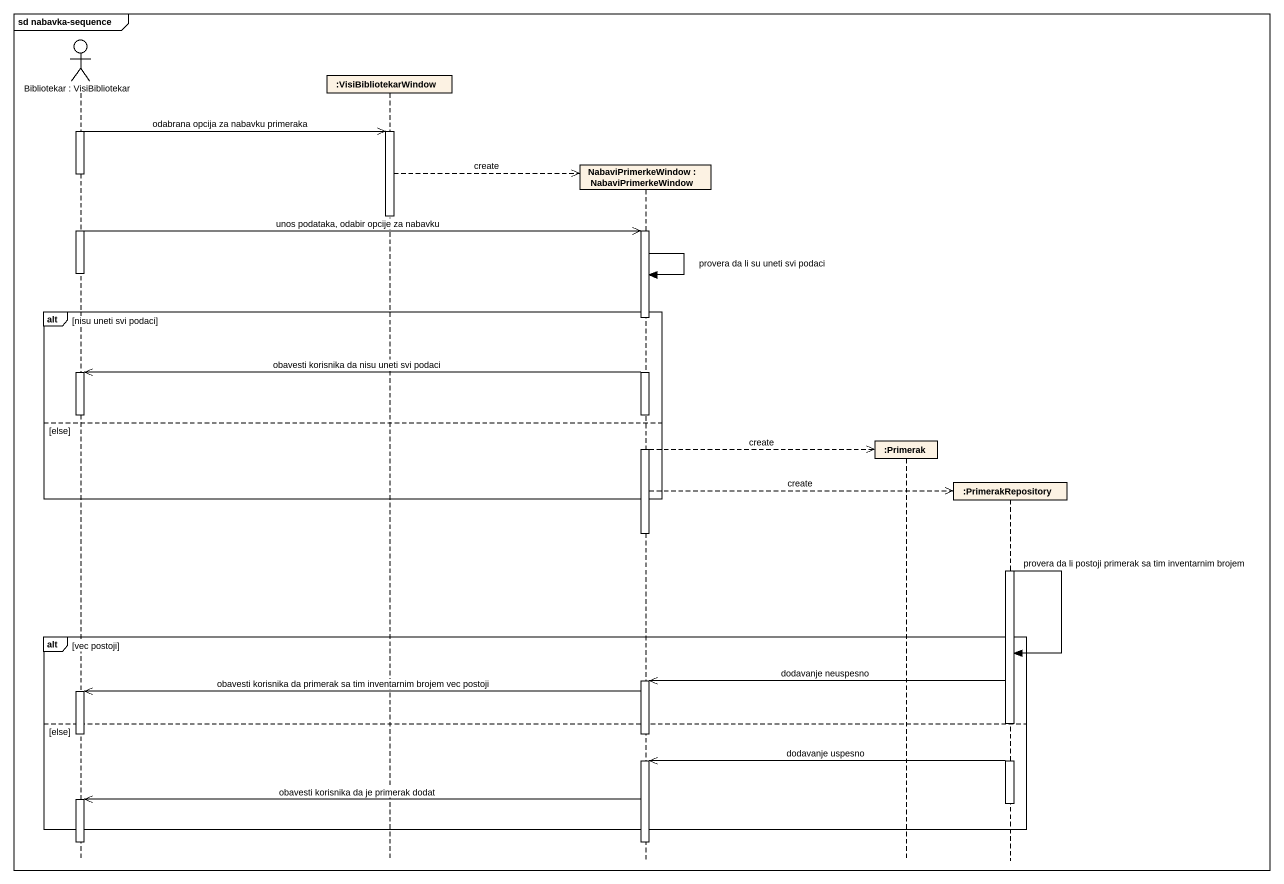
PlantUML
@startuml
mainframe sd nabavka-sequence
hide footbox
actor "Bibliotekar : VisiBibliotekar" as Bibliotekar
participant ":VisiBibliotekarWindow" as VisiBibliotekarWindow
participant "NabaviPrimerkeWindow : NabaviPrimerkeWindow" as NabaviPrimerkeWindow
participant ":Primerak" as Primerak
participant ":PrimerakRepository" as PrimerakRepository

activate Bibliotekar
Bibliotekar ->> VisiBibliotekarWindow : odabrana opcija za nabavku primeraka
activate VisiBibliotekarWindow
VisiBibliotekarWindow -->> NabaviPrimerkeWindow ** : create
deactivate VisiBibliotekarWindow
Bibliotekar ->> NabaviPrimerkeWindow : unos podataka, odabir opcije za nabavku
activate NabaviPrimerkeWindow
deactivate Bibliotekar
NabaviPrimerkeWindow -> NabaviPrimerkeWindow : provera da li su uneti svi podaci
alt nisu uneti svi podaci
  NabaviPrimerkeWindow ->> Bibliotekar : obavesti korisnika da nisu uneti svi podaci
  activate Bibliotekar
  deactivate Bibliotekar
else else
  NabaviPrimerkeWindow -->> Primerak ** : create
  NabaviPrimerkeWindow -->> PrimerakRepository ** : create
end
deactivate NabaviPrimerkeWindow
activate PrimerakRepository
alt vec postoji
  PrimerakRepository -> PrimerakRepository : provera da li postoji primerak sa tim inventarnim brojem
  PrimerakRepository ->> NabaviPrimerkeWindow : dodavanje neuspesno
  activate NabaviPrimerkeWindow
  NabaviPrimerkeWindow ->> Bibliotekar : obavesti korisnika da primerak sa tim inventarnim brojem vec postoji
  activate Bibliotekar
else else
  deactivate Bibliotekar
  deactivate NabaviPrimerkeWindow
  PrimerakRepository ->> NabaviPrimerkeWindow : dodavanje uspesno
  activate NabaviPrimerkeWindow
  NabaviPrimerkeWindow ->> Bibliotekar : obavesti korisnika da je primerak dodat
  activate Bibliotekar
  deactivate PrimerakRepository
end
deactivate Bibliotekar
deactivate NabaviPrimerkeWindow
@enduml
